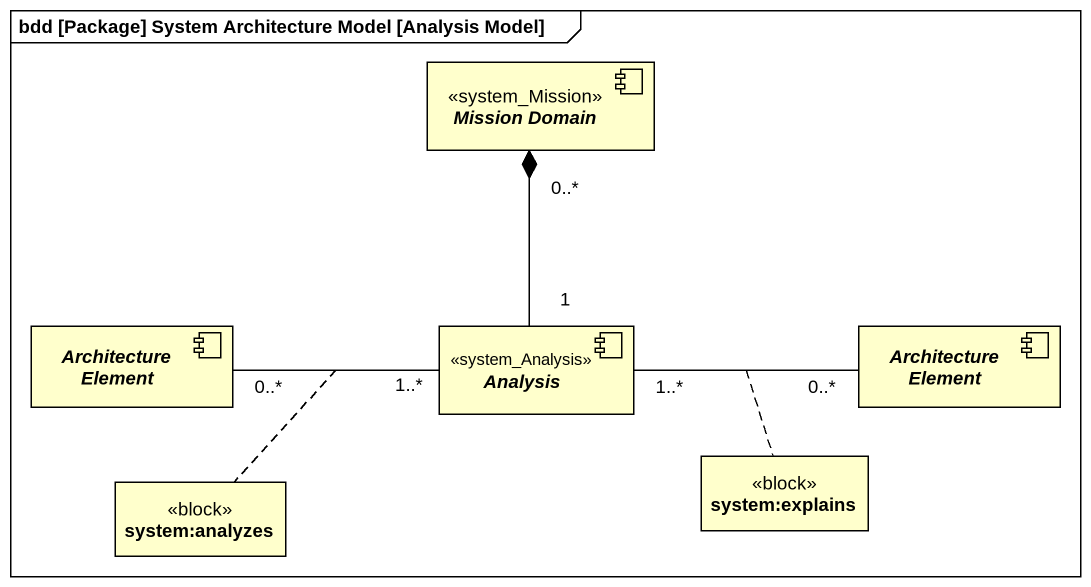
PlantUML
@startuml
mainframe bdd [Package] System Architecture Model [Analysis Model]
allowmixing
hide circle
hide empty members
component "Mission Domain" as Mission_Domain <<system_Mission>>
component "Architecture Element" as Architecture_Element
component Analysis <<system_Analysis>>
component "Architecture Element" as Architecture_Element_2
class "system:analyzes" as system_analyzes <<block>>
class "system:explains" as system_explains <<block>>
Mission_Domain "0..*" *-- "1" Analysis
Analysis "1..*" -left- "0..*" Architecture_Element
Analysis "1..*" -right- "0..*" Architecture_Element_2
@enduml
